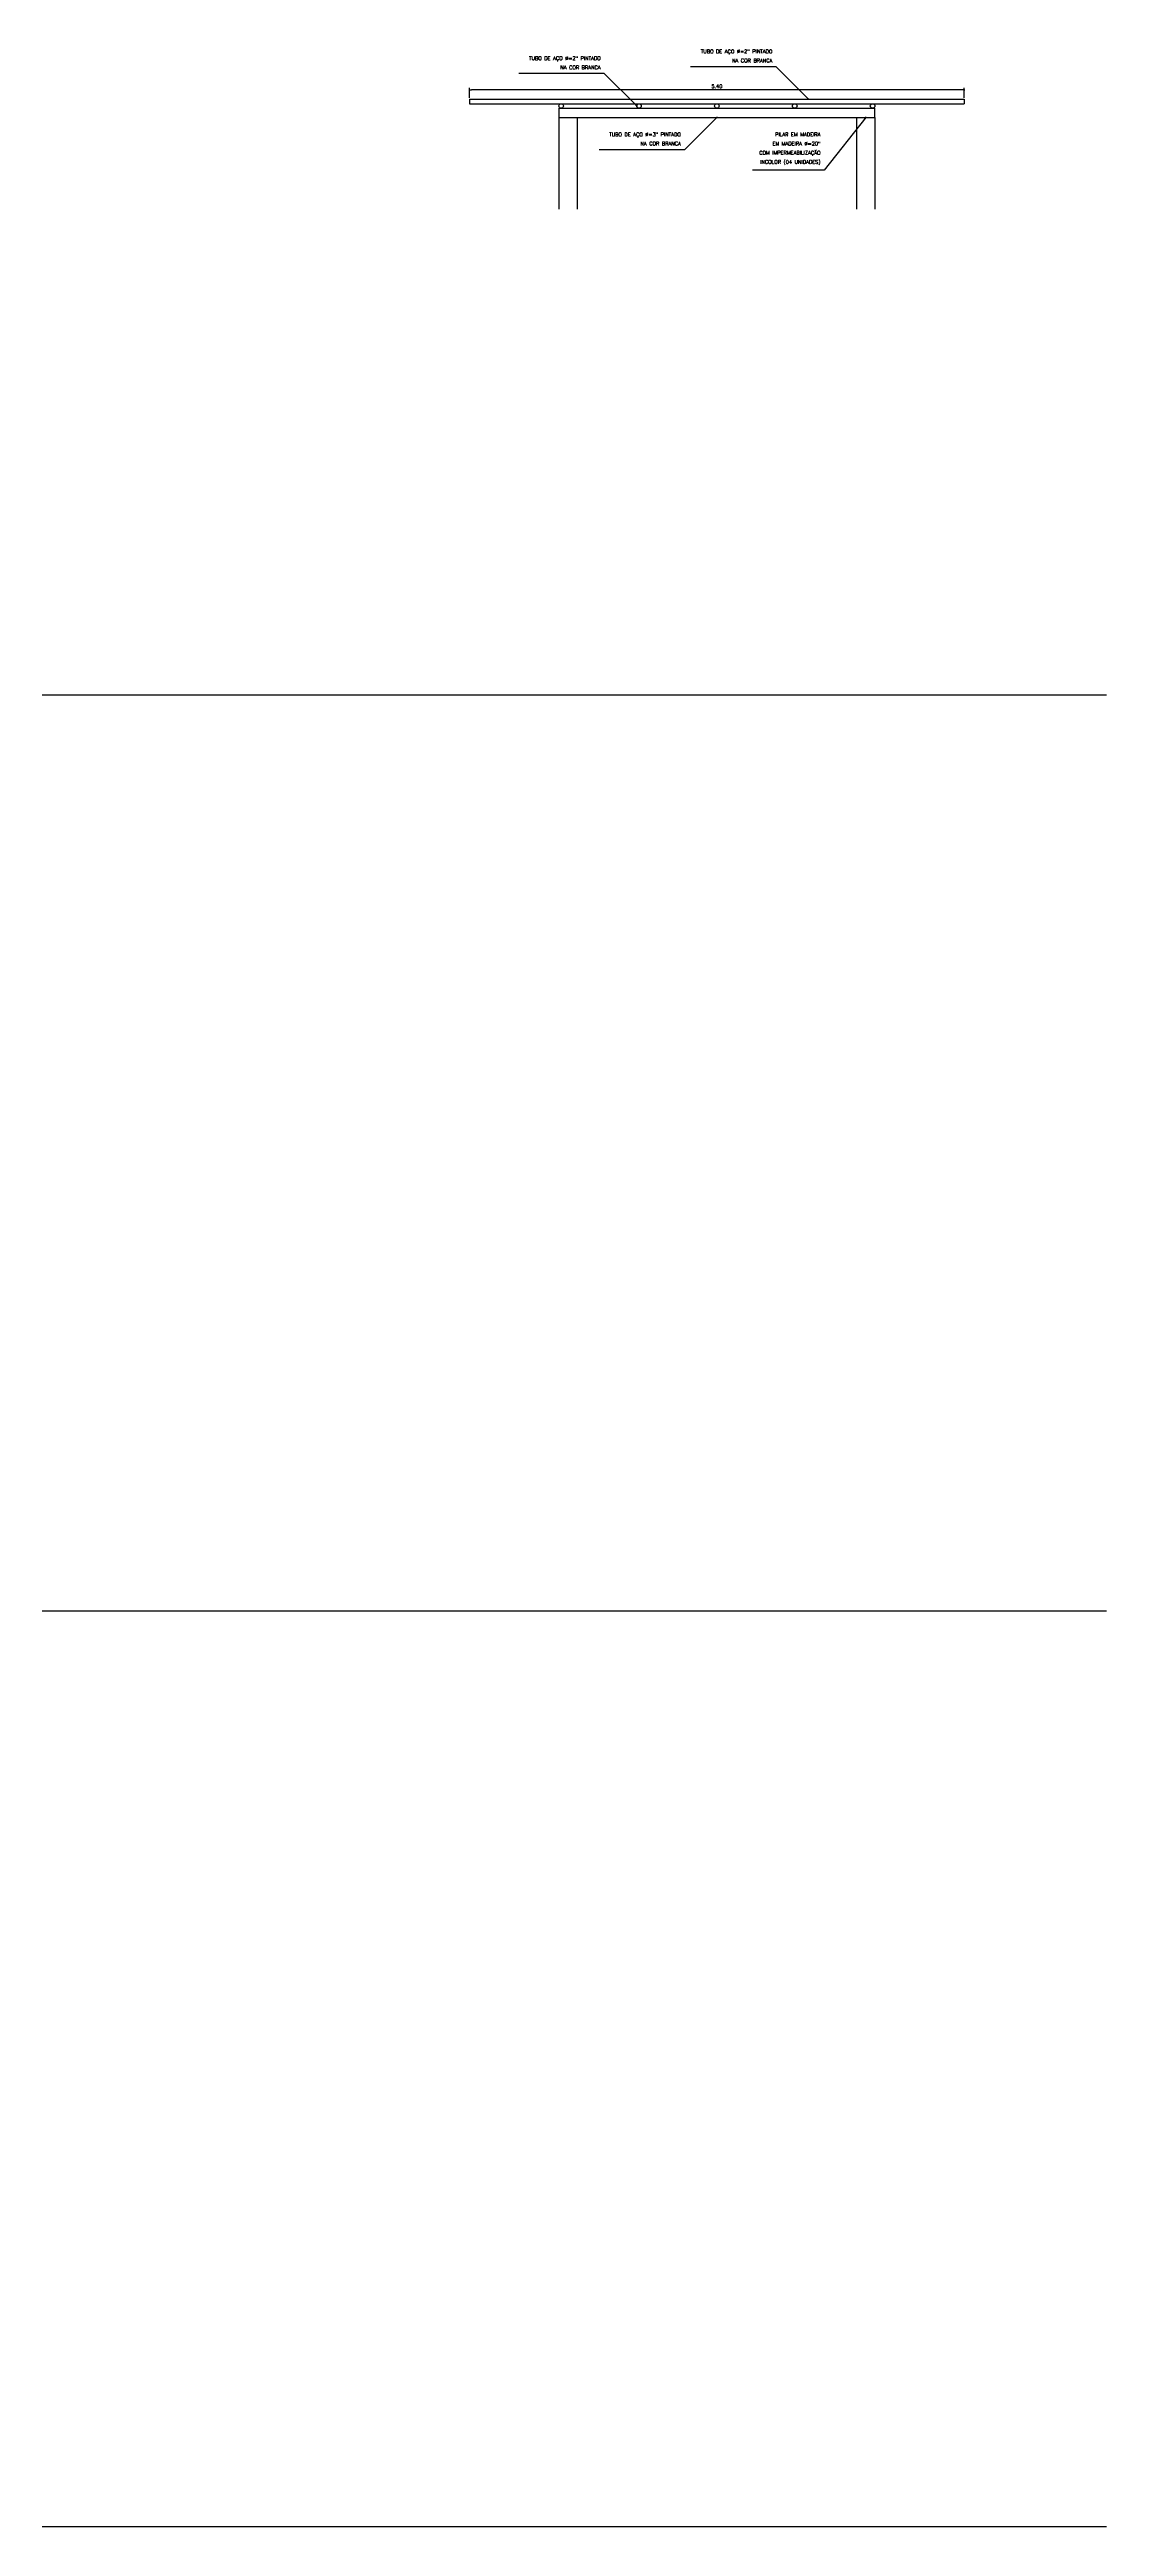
# Model space of a CAD drawing. Extents: x 387222 to 388513, y 9633222 to 9634061.
# Drawn here: x 387664.45 to 387675.99, y 9633377.17 to 9633404.22 of the extents above; entities that cross this region are included whole.
import ezdxf

# ---------------------------------------------------------------- set-up
doc = ezdxf.new("R2010")
doc.units = 0
doc.header["$LTSCALE"] = 0.049213
doc.header["$PDSIZE"] = -2.5
doc.layers.get('Defpoints').update_dxf_attribs({"color": 8})
for name, color, linetype in [('AI-Cotas', 12, 'Continuous'), ('P2', 2, 'Continuous'), ('P3', 3, 'Continuous')]:
    doc.layers.add(name, color=color, linetype=linetype)
doc.styles.add('RS20', font='romans.shx', dxfattribs={"height": 0.04})
doc.dimstyles.new('Cota 20', dxfattribs={"dimscale": 0.02, "dimtxt": 0.04, "dimasz": 1, "dimexe": 1.25, "dimexo": 0.625, "dimgap": 1, "dimtad": 1, "dimzin": 4, "dimdsep": 46, "dimtxsty": 'RS20', "dimblk": 'DOT', "dimcen": 0.1, "dimclrt": 2, "dimadec": 0, "dimazin": 0, "dimtfac": 1, "dimtix": 1, "dimtmove": 0, "dimatfit": 3, "dimldrblk": 'DOT', "dimfxl": 1, "dimarcsym": 0})

# ---------------------------------------------------------------- blocks, each defined once
blk = doc.blocks.new('_Dot')
at = {"color": 0, "linetype": 'ByBlock', "lineweight": -2}
blk.add_line((-0.5, 0), (-1, 0), dxfattribs=at)
at = {"color": 0, "linetype": 'ByBlock', "const_width": 0.5}
blk.add_lwpolyline([(-0.25, 0, 1), (0.25, 0, 1)], format="xyb", close=True, dxfattribs=at)
blk = doc.blocks.new('*D620')
at = {"layer": 'AI-Cotas', "color": 0, "lineweight": -2, "transparency": 16777216}
for p, q in [((387669.032, 9633403.687), (387669.032, 9633403.799)), ((387674.412, 9633403.774), (387669.052, 9633403.774)), ((387674.432, 9633403.687), (387674.432, 9633403.799))]:
    blk.add_line(p, q, dxfattribs=at)
at = {"layer": 'Defpoints', "color": 0, "transparency": 16777216}
for p in [(387669.032, 9633403.774), (387669.032, 9633403.674), (387674.432, 9633403.674)]:
    blk.add_point(p, dxfattribs=at)
at = {"layer": 'AI-Cotas', "color": 0, "lineweight": -2, "transparency": 16777216, "xscale": 0.02, "yscale": 0.02, "zscale": 0.02, "rotation": 180}
blk.add_blockref('_Dot', (387669.032, 9633403.774), dxfattribs=at)
at = {"layer": 'AI-Cotas', "color": 0, "lineweight": -2, "transparency": 16777216, "xscale": 0.02, "yscale": 0.02, "zscale": 0.02}
blk.add_blockref('_Dot', (387674.432, 9633403.774), dxfattribs=at)
at = {"layer": 'AI-Cotas', "color": 2, "transparency": 16777216, "insert": (387671.732, 9633403.814), "char_height": 0.04, "attachment_point": 5, "style": 'RS20'}
blk.add_mtext('5.40', dxfattribs=at)

msp = doc.modelspace()

# ---------------------------------------------------------------- linework, layer by layer
for points in [[(387637.754, 9633397.167), (387675.985, 9633397.167)], [(387637.754, 9633387.167), (387675.985, 9633387.167)], [(387637.754, 9633377.167), (387675.985, 9633377.167)]]:
    msp.add_lwpolyline(points)
for centre in [(387670.032, 9633403.599), (387670.882, 9633403.599), (387671.732, 9633403.599), (387672.582, 9633403.599), (387673.432, 9633403.599)]:
    msp.add_circle(centre, 0.025)
at = {"layer": 'AI-Cotas'}
for points in [[(387670.503, 9633403.953), (387670.857, 9633403.599)], [(387672.378, 9633404.028), (387672.732, 9633403.674)], [(387671.378, 9633403.121), (387671.732, 9633403.474)]]:
    msp.add_lwpolyline(points, dxfattribs=at)
at = {"layer": 'P2'}
for p, q in [((387669.032, 9633403.674), (387669.032, 9633403.624)), ((387674.432, 9633403.674), (387674.432, 9633403.624))]:
    msp.add_line(p, q, dxfattribs=at)
for points in [[(387669.032, 9633403.674), (387674.432, 9633403.674)], [(387669.032, 9633403.624), (387674.432, 9633403.624)], [(387670.007, 9633403.474), (387670.007, 9633402.474)], [(387670.207, 9633403.474), (387670.207, 9633402.474)], [(387673.257, 9633403.474), (387673.257, 9633402.474)], [(387673.457, 9633403.474), (387673.457, 9633402.474)]]:
    msp.add_lwpolyline(points, dxfattribs=at)
at = {"layer": 'P3'}
for p, q in [((387670.007, 9633403.574), (387670.007, 9633403.474)), ((387673.457, 9633403.474), (387673.457, 9633403.574))]:
    msp.add_line(p, q, dxfattribs=at)
for points in [[(387670.007, 9633403.574), (387673.457, 9633403.574)], [(387670.007, 9633403.474), (387673.457, 9633403.474)]]:
    msp.add_lwpolyline(points, dxfattribs=at)

# ---------------------------------------------------------------- texts
at = {"layer": 'AI-Cotas', "char_height": 0.04, "attachment_point": 3, "style": 'RS20'}
for s, insert in [('\\pxsm1.5;TUBO DE AÇO ∅=2" PINTADO\\PNA COR BRANCA', (387670.463, 9633404.14)), ('\\pxsm1.5;TUBO DE AÇO ∅=2" PINTADO\\PNA COR BRANCA', (387672.338, 9633404.215)), ('\\pxsm1.5;TUBO DE AÇO ∅=3" PINTADO\\PNA COR BRANCA', (387671.338, 9633403.308)), ('\\pxsm1.5;PILAR EM MADEIRA\\PEM MADEIRA Ø=20"\\PCOM IMPERMEABILIZAÇÃO\\PINCOLOR (04 UNIDADES)', (387672.863, 9633403.308))]:
    msp.add_mtext(s, dxfattribs=dict(at, insert=insert))

# ---------------------------------------------------------------- dimensions: what is measured, and where the dimension line sits
at = {"layer": 'AI-Cotas'}
dim = msp.add_linear_dim(base=(387669.032, 9633403.774), p1=(387674.432, 9633403.674), p2=(387669.032, 9633403.674), dimstyle='Cota 20', dxfattribs=at)
dim.commit()
dim.dimension.update_dxf_attribs({"geometry": '*D620', "text_midpoint": (387671.732, 9633403.814)})

# ---------------------------------------------------------------- leaders
at = {"layer": 'AI-Cotas', "annotation_type": 0, "has_hookline": 1, "hookline_direction": 1}
for points, text_width in [([(387670.857, 9633403.599), (387670.503, 9633403.953), (387670.483, 9633403.953)], 0.893), ([(387672.732, 9633403.674), (387672.378, 9633404.028), (387672.358, 9633404.028)], 0.893), ([(387671.732, 9633403.474), (387671.378, 9633403.121), (387671.358, 9633403.121)], 0.893), ([(387673.357, 9633403.474), (387672.903, 9633402.899), (387672.883, 9633402.899)], 0.741)]:
    msp.add_leader(points, dimstyle='Cota 20', dxfattribs=dict(at, text_width=text_width))

doc.saveas('drawing.dxf')
